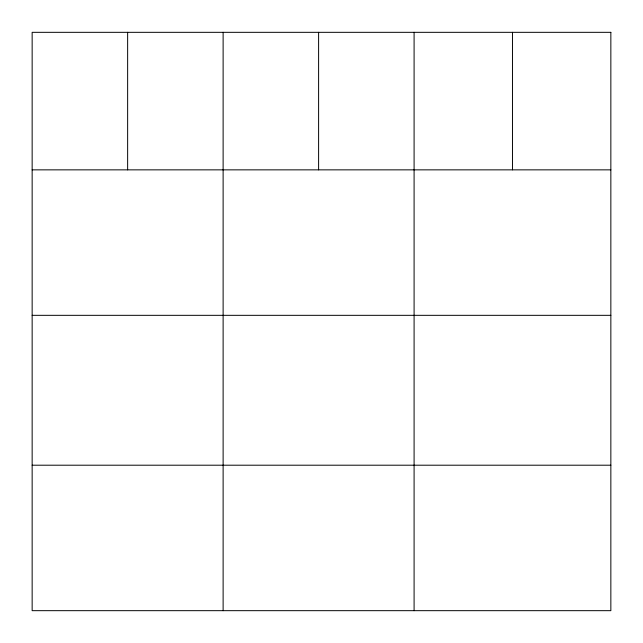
<?xml version="1.0" encoding="UTF-8"?>
<svg xmlns="http://www.w3.org/2000/svg" width="643" height="643" viewBox="0 0 643 643"><rect width="100%" height="100%" fill="white"/><g stroke="black" fill="none" stroke-linecap="round" stroke-linejoin="round"><path stroke-width="0.96" d="M32.15 169.856L610.85 169.856M32.15 315.327L610.85 315.327M32.15 465.202L610.85 465.202M512.471 32.327L512.471 169.856M414.092 32.327L414.092 610.673M318.606 32.327L318.606 169.856M223.121 32.327L223.121 610.673M127.636 32.327L127.636 169.856M610.85 32.327L32.15 32.327L32.15 610.673L610.85 610.673L610.85 32.327"/></g></svg>
